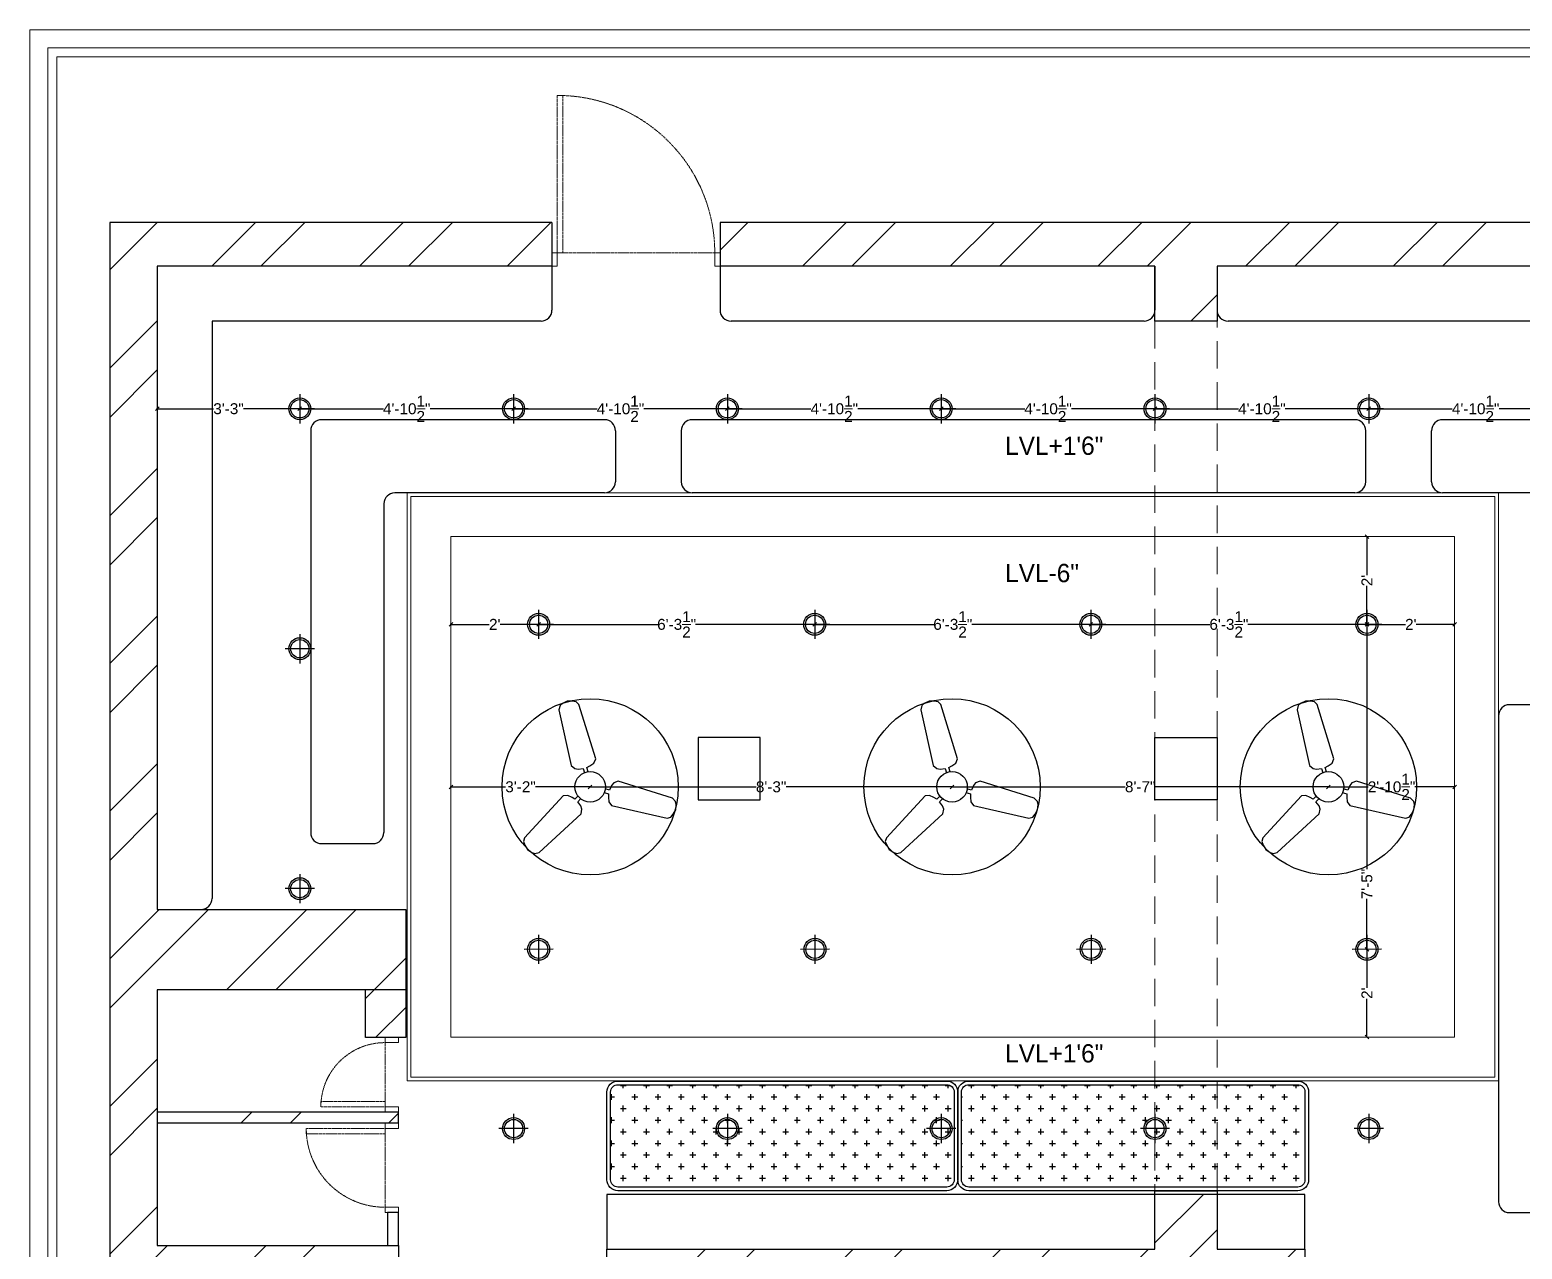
# Model space of a CAD drawing. Header units: inches. Extents: x -4677 to 18437, y -5264 to 2453.
# Drawn here: x 4687.8 to 5096.1, y -502 to -168.3 of the extents above; entities that cross this region are included whole.
import ezdxf

# ---------------------------------------------------------------- set-up
doc = ezdxf.new("R2010")
doc.units = ezdxf.units.IN
for name, pattern in [('AUDIT_D_060311083008-3', [0]), ('DASHED2', [0.375, 0.25, -0.125]), ('HIDDEN', [0.375, 0.25, -0.125])]:
    doc.linetypes.add(name, pattern=pattern)
for name, color, linetype in [('A-DOOR', 251, 'AUDIT_D_060311083008-3'), ('A-Door-Frame', 1, 'Continuous'), ('A-Door-Swing', 8, 'HIDDEN'), ('IEL-HATCH-002', 7, 'Continuous'), ('THIET-BI', 21, 'Continuous')]:
    doc.layers.add(name, color=color, linetype=linetype)
doc.layers.add('FURNI', color=140, linetype='Continuous', lineweight=18)
doc.styles.add('HEMI', font='stylu.ttf')
doc.styles.get("Standard").update_dxf_attribs({"font": 'arial.ttf'})
doc.dimstyles.get("Standard").update_dxf_attribs({"dimtxt": 3, "dimasz": 1, "dimexe": 0.18, "dimexo": 0.0625, "dimgap": 0.09, "dimtad": 0, "dimdec": 1, "dimzin": 0, "dimdsep": 46, "dimlunit": 4, "dimtxsty": 'Standard', "dimblk": 'OBLIQUE', "dimcen": 0.09, "dimclrd": 5, "dimclre": 5, "dimclrt": 5, "dimadec": 0, "dimazin": 0, "dimtfac": 1, "dimtdec": 1, "dimtofl": 0, "dimtmove": 0, "dimatfit": 3, "dimldrblk": 'OBLIQUE', "dimfxl": 1, "dimtolj": 1, "dimtzin": 0, "dimarcsym": 0})

# ---------------------------------------------------------------- blocks, each defined once
blk = doc.blocks.new('*U7')
at = {"layer": 'A-Door-Frame', "lineweight": 5}
for p, q in [((0, -100), (0, 0)), ((668, -100), (668, 0))]:
    blk.add_line(p, q, dxfattribs=at)
for points in [[(0, -100), (40, -100), (40, 0), (0, 0)], [(668, -100), (628, -100), (628, 0), (668, 0)]]:
    blk.add_lwpolyline(points, dxfattribs=at)
at = {"layer": 'A-Door-Swing', "linetype": 'DASHED2', "lineweight": 5}
blk.add_line((45, 0), (633, 0), dxfattribs=at)
blk.add_lwpolyline([(40, 0), (40, 588), (80, 588), (80, 0)], close=True, dxfattribs=at)
blk.add_arc((40, 0), 588, 360, 90, dxfattribs=at)
blk = doc.blocks.new('*U8')
at = {"layer": 'A-Door-Frame', "lineweight": 5}
for p, q in [((0, -100), (0, 0)), ((559, -100), (559, 0))]:
    blk.add_line(p, q, dxfattribs=at)
for points in [[(0, -100), (40, -100), (40, 0), (0, 0)], [(559, -100), (519, -100), (519, 0), (559, 0)]]:
    blk.add_lwpolyline(points, dxfattribs=at)
at = {"layer": 'A-Door-Swing', "linetype": 'DASHED2', "lineweight": 5}
blk.add_line((44, 0), (523, 0), dxfattribs=at)
blk.add_lwpolyline([(40, 0), (40, 479), (80, 479), (80, 0)], close=True, dxfattribs=at)
blk.add_arc((40, 0), 479, 360, 90, dxfattribs=at)
blk = doc.blocks.new('*U9')
at = {"layer": 'A-Door-Frame', "lineweight": 5}
for p, q in [((0, -100), (0, 0)), ((1255, -100), (1255, 0))]:
    blk.add_line(p, q, dxfattribs=at)
for points in [[(0, -100), (40, -100), (40, 0), (0, 0)], [(1255, -100), (1215, -100), (1215, 0), (1255, 0)]]:
    blk.add_lwpolyline(points, dxfattribs=at)
at = {"layer": 'A-Door-Swing', "linetype": 'DASHED2', "lineweight": 5}
blk.add_line((51, 0), (1225, 0), dxfattribs=at)
blk.add_lwpolyline([(40, 0), (40, 1175), (80, 1175), (80, 0)], close=True, dxfattribs=at)
blk.add_arc((40, 0), 1175, 360, 90, dxfattribs=at)
blk = doc.blocks.new('wef')
at = {"layer": 'IEL-HATCH-002', "true_color": 0xc7c8ca, "transparency": 33554687}
h = blk.add_hatch(dxfattribs=at)
h.set_pattern_fill('ANSI32', color=9, scale=3)
h.paths.add_polyline_path([(9186.53, 855.43), (9120.53, 855.43), (9120.53, 925.43), (9177.53, 925.43), (9188.53, 925.43), (9188.53, 947.43), (9120.53, 947.43), (9120.53, 1123.43), (9228.53, 1123.43), (9228.53, 1135.43), (9107.53, 1135.43), (9107.53, 641.43), (9283.53, 641.43), (9283.53, 644.43), (9283.53, 769.43), (9283.53, 787.43), (9268.53, 787.43), (9268.53, 653.43), (9256.53, 653.43), (9119.53, 653.43), (9119.53, 838.43), (9131.53, 838.43), (9186.53, 838.43)])
h.paths.add_polyline_path([(9701.53, 1135.43), (9274.53, 1135.43), (9274.53, 1123.43), (9393.53, 1123.43), (9393.53, 1111.43), (9393.53, 1108.43), (9410.53, 1108.43), (9410.53, 1123.43), (9689.53, 1123.43), (9689.53, 1003.43), (9677.53, 1003.43), (9653.53, 1003.43), (9653.53, 986.43), (9687.53, 986.43), (9687.53, 868.43), (9568.53, 868.43), (9568.53, 986.43), (9603.53, 986.43), (9603.53, 1003.43), (9549.53, 1003.43), (9549.53, 864.43), (9542.53, 864.43), (9542.53, 845.43), (9712.53, 845.43), (9712.53, 662.43), (9559.53, 662.43), (9559.53, 674.43), (9559.53, 677.43), (9542.53, 677.43), (9542.53, 662.43), (9518.53, 662.43), (9460.53, 662.43), (9460.53, 643.43), (9724.53, 643.43), (9724.53, 857.43), (9701.53, 857.43)])
h.paths.add_polyline_path([(9434.53, 854.43), (9410.53, 854.43), (9410.53, 869.43), (9393.53, 869.43), (9393.53, 854.43), (9359.53, 854.43), (9243.53, 854.43), (9243.53, 837.43), (9268.53, 837.43), (9268.53, 832.43), (9283.53, 832.43), (9283.53, 837.43), (9359.53, 837.43), (9434.53, 837.43)])
h.paths.add_polyline_path([(9365.53, 662.43), (9330.53, 662.43), (9330.53, 644.43), (9365.53, 644.43)], flags=17)
h.paths.add_polyline_path([(9374.53, 837.43), (9371.53, 837.43), (9371.53, 772.43), (9374.53, 772.43)], flags=17)
h.paths.add_polyline_path([(9374.53, 772.43), (9371.53, 772.43), (9283.53, 772.43), (9283.53, 769.43), (9374.53, 769.43)], flags=17)
h.paths.add_polyline_path([(9188.53, 925.43), (9177.53, 925.43), (9177.53, 912.32), (9182.86, 912.32), (9182.86, 912.43), (9186.53, 912.43), (9188.53, 912.32)], flags=17)
h.paths.add_polyline_path([(9186.53, 891.93), (9182.86, 891.93), (9120.53, 891.93), (9120.53, 888.93), (9186.53, 888.93)], flags=17)
h.paths.add_polyline_path([(9186.53, 864.43), (9183.53, 864.43), (9183.53, 855.43), (9186.53, 855.43)], flags=17)
at = {"layer": 'IEL-HATCH-002', "true_color": 0x939598, "transparency": 33554687}
h = blk.add_hatch(dxfattribs=at)
h.set_pattern_fill('CROSS', color=252, scale=0.5)
h.set_pattern_definition([(0, (1090.145, 0), (3.175, 3.175), [1.5875, -4.7625]), (90, (1090.939, -0.7937), (-3.175, 3.175), [1.5875, -4.7625])])
h.paths.add_polyline_path([(9338.58, 897.43, 0.414214), (9336.58, 899.43), (9246.58, 899.43, 0.414214), (9244.58, 897.43), (9244.58, 873.43, 0.414214), (9246.58, 871.43), (9336.58, 871.43, 0.414214), (9338.58, 873.43)])
h.paths.add_polyline_path([(9434.58, 897.43, 0.414214), (9432.58, 899.43), (9342.58, 899.43, 0.414214), (9340.58, 897.43), (9340.58, 873.43, 0.414214), (9342.58, 871.43), (9432.58, 871.43, 0.414214), (9434.58, 873.43)])
at = {"color": 252, "true_color": 0x939598}
for p, q in [((9228.53, 1135.43), (9107.53, 1135.43)), ((9107.53, 1135.43), (9107.53, 641.43)), ((9228.53, 1135.43), (9228.53, 1123.43)), ((9701.53, 1135.43), (9274.53, 1135.43)), ((9274.53, 1135.43), (9274.53, 1123.43)), ((9228.53, 1123.43), (9120.53, 1123.43)), ((9120.53, 1123.43), (9120.53, 947.43)), ((9120.53, 1123.43), (9120.53, 1108.43)), ((9228.53, 1123.43), (9228.53, 1111.43)), ((9393.53, 1123.43), (9274.53, 1123.43)), ((9274.53, 1123.43), (9274.53, 1111.43)), ((9393.53, 1108.43), (9393.53, 1123.43)), ((9393.53, 1123.43), (9393.53, 1111.43)), ((9689.53, 1123.43), (9410.53, 1123.43)), ((9410.53, 1123.43), (9410.53, 1108.43)), ((9410.53, 1123.43), (9410.53, 1111.43)), ((9225.53, 1108.43), (9135.53, 1108.43)), ((9135.53, 1108.43), (9135.53, 950.43)), ((9390.53, 1108.43), (9277.53, 1108.43)), ((9410.53, 1108.43), (9393.53, 1108.43)), ((9410.53, 1108.43), (9393.53, 1108.43)), ((9674.53, 1108.43), (9413.53, 1108.43)), ((9162.53, 1078.43), (9162.53, 968.43)), ((9242.92, 1081.43), (9165.53, 1081.43)), ((9245.92, 1078.43), (9245.92, 1064.43)), ((9263.92, 1078.43), (9263.92, 1064.43)), ((9448.22, 1081.43), (9266.92, 1081.43)), ((9451.22, 1064.43), (9451.22, 1078.43)), ((9469.22, 1064.43), (9469.22, 1078.43)), ((9653.53, 1081.43), (9472.22, 1081.43)), ((9182.53, 1058.43), (9182.53, 968.43)), ((9242.92, 1061.43), (9185.53, 1061.43)), ((9448.22, 1061.43), (9266.92, 1061.43)), ((9653.53, 1061.43), (9472.22, 1061.43)), ((9487.53, 1000.43), (9487.53, 867.43)), ((9504.53, 1003.43), (9490.53, 1003.43)), ((9285.53, 994.43), (9268.53, 994.43)), ((9268.53, 994.43), (9268.53, 977.43)), ((9285.53, 977.43), (9285.53, 994.43)), ((9268.53, 977.43), (9285.53, 977.43)), ((9165.53, 965.43), (9179.53, 965.43)), ((9120.53, 947.43), (9188.53, 947.43)), ((9120.53, 947.43), (9132.53, 947.43)), ((9188.53, 947.43), (9188.53, 925.43)), ((9120.53, 925.43), (9120.53, 855.43)), ((9177.53, 925.43), (9120.53, 925.43)), ((9188.53, 925.43), (9177.53, 925.43)), ((9177.53, 912.32), (9177.53, 925.43)), ((9188.53, 925.43), (9188.53, 912.32)), ((9188.53, 912.32), (9177.53, 912.32)), ((9186.53, 891.93), (9120.53, 891.93)), ((9186.53, 888.93), (9186.53, 891.93)), ((9186.53, 888.93), (9120.53, 888.93)), ((9393.53, 854.43), (9393.53, 870.43)), ((9393.53, 870.43), (9410.53, 870.43)), ((9410.53, 870.43), (9410.53, 854.43)), ((9434.53, 869.43), (9243.53, 869.43)), ((9243.53, 869.43), (9243.53, 854.43)), ((9434.53, 854.43), (9434.53, 869.43)), ((9186.53, 864.43), (9183.53, 864.43)), ((9183.53, 864.43), (9183.53, 855.43)), ((9186.53, 855.43), (9186.53, 864.43)), ((9490.53, 864.43), (9504.53, 864.43)), ((9120.53, 855.43), (9186.53, 855.43)), ((9186.53, 855.43), (9186.53, 838.43)), ((9243.53, 837.43), (9243.53, 854.43)), ((9410.53, 854.43), (9434.53, 854.43)), ((9434.53, 854.43), (9434.53, 837.43))]:
    blk.add_line(p, q, dxfattribs=at)
blk.add_lwpolyline([(9393.53, 977.43), (9393.53, 994.43), (9410.53, 994.43), (9410.53, 977.43)], close=True, dxfattribs=at)
for points in [[(9339.58, 897.43), (9339.58, 873.43, -0.414214), (9336.58, 870.43), (9246.58, 870.43, -0.414214), (9243.58, 873.43), (9243.58, 897.43, -0.414214), (9246.58, 900.43), (9336.58, 900.43, -0.414214)], [(9338.58, 897.43), (9338.58, 873.43, -0.414214), (9336.58, 871.43), (9246.58, 871.43, -0.414214), (9244.58, 873.43), (9244.58, 897.43, -0.414214), (9246.58, 899.43), (9336.58, 899.43, -0.414214)], [(9435.58, 897.43), (9435.58, 873.43, -0.414214), (9432.58, 870.43), (9342.58, 870.43, -0.414214), (9339.58, 873.43), (9339.58, 897.43, -0.414214), (9342.58, 900.43), (9432.58, 900.43, -0.414214)], [(9434.58, 897.43), (9434.58, 873.43, -0.414214), (9432.58, 871.43), (9342.58, 871.43, -0.414214), (9340.58, 873.43), (9340.58, 897.43, -0.414214), (9342.58, 899.43), (9432.58, 899.43, -0.414214)]]:
    blk.add_lwpolyline(points, format="xyb", close=True, dxfattribs=at)
blk.add_lwpolyline([(9243.53, 854.43), (9359.53, 854.43), (9393.53, 854.43)], dxfattribs=at)
for centre, start, end in [((9225.53, 1111.43), 270, 0), ((9277.53, 1111.43), 180, 270), ((9390.53, 1111.43), 270, 0), ((9413.53, 1111.43), 180, 270), ((9165.53, 1078.43), 90, 180), ((9242.92, 1078.43), 0, 90), ((9266.92, 1078.43), 90, 180), ((9448.22, 1078.43), 0, 90), ((9472.22, 1078.43), 90, 180), ((9242.92, 1064.43), 270, 0), ((9266.92, 1064.43), 180, 270), ((9448.22, 1064.43), 270, 0), ((9472.22, 1064.43), 180, 270), ((9185.53, 1058.43), 90, 180), ((9490.53, 1000.43), 90, 180), ((9165.53, 968.43), 180, 270), ((9179.53, 968.43), 270, 0), ((9132.53, 950.43), 270, 0), ((9490.53, 867.43), 180, 270)]:
    blk.add_arc(centre, 3, start, end, dxfattribs=at)
at = {"layer": 'A-DOOR', "color": 252, "lineweight": 5, "true_color": 0x939598, "xscale": 0.03666666666666651, "yscale": 0.03666666666666651, "zscale": 0.03666666666666651}
blk.add_blockref('*U9', (9228.53, 1127.1), dxfattribs=at)
at = {"layer": 'A-DOOR', "color": 252, "lineweight": 5, "true_color": 0x939598, "yscale": 0.03666666666666651, "zscale": 0.03666666666666651}
for name, p, xscale, rotation in [('*U8', (9182.86, 891.93), 0.03666666666666651, 90.00000000000001), ('*U7', (9182.86, 888.93), -0.03666666666666651, 90)]:
    blk.add_blockref(name, p, dxfattribs=dict(at, xscale=xscale, rotation=rotation))
blk = doc.blocks.new('ger')
at = {"color": 5}
for p, q in [((6473.06, -970.68), (6473.07, -978.68)), ((6469.07, -974.68), (6477.07, -974.68))]:
    blk.add_line(p, q, dxfattribs=at)
for radius in [3, 2.5]:
    blk.add_circle((6473.07, -974.68), radius, dxfattribs=at)
blk = doc.blocks.new('A$C1C43440E')
at = {"layer": 'THIET-BI', "color": 18, "true_color": 0x000000}
for p, q in [((152.8, 589.3), (143.8, 581.1)), ((172.3, 598), (152.8, 589.3)), ((191.8, 598.2), (172.3, 598)), ((207, 596.1), (191.8, 598.2)), ((217.6, 585.2), (207, 596.1)), ((143.8, 581.1), (139.5, 564.2)), ((139.5, 564.2), (187.9, 346)), ((283.9, 371.8), (217.6, 585.2)), ((260.9, 344.5), (276.4, 355.5)), ((276.4, 355.5), (283.9, 371.8)), ((187.9, 346), (202.2, 334.1)), ((202.2, 334.1), (215.2, 331.5)), ((215.2, 331.5), (234.9, 334.1)), ((234.9, 334.1), (240, 316.6)), ((249.5, 338.4), (260.9, 344.5)), ((254.3, 320.4), (249.5, 338.4)), ((316.5, 239.3), (334.4, 234.5)), ((338, 249.3), (320.3, 253.6)), ((334.4, 234.5), (334, 221.5)), ((345.6, 267.6), (338, 249.3)), ((354.4, 277.5), (345.6, 267.6)), ((371.8, 284), (354.4, 277.5)), ((585, 216.8), (371.8, 284)), ((155.8, 226), (4.2, 61.9)), ((173.7, 227.6), (155.8, 226)), ((191, 219.7), (173.7, 227.6)), ((202, 212.9), (191, 219.7)), ((215.1, 226), (202, 212.9)), ((213, 202.4), (225.6, 215.5)), ((225.1, 186.7), (213, 202.4)), ((229.3, 174.1), (225.1, 186.7)), ((334, 221.5), (335.9, 202.6)), ((335.9, 202.6), (346.1, 188)), ((346.1, 188), (564.1, 138.7)), ((597.5, 204.6), (585, 216.8)), ((600.1, 192.8), (597.5, 204.6)), ((597.8, 171.5), (600.1, 192.8)), ((61.4, 4.7), (226.1, 155.7)), ((226.1, 155.7), (229.3, 174.1)), ((564.1, 138.7), (578.9, 142.4)), ((578.9, 142.4), (588.3, 154.5)), ((588.3, 154.5), (597.8, 171.5)), ((4.2, 61.9), (0, 47.2)), ((0, 47.2), (5.8, 33)), ((5.8, 33), (15.7, 16.3)), ((15.7, 16.3), (33.1, 3.7)), ((33.1, 3.7), (44.6, 0)), ((44.6, 0), (61.4, 4.7))]:
    blk.add_line(p, q, dxfattribs=at)
blk.add_circle((262, 261.9), 60, dxfattribs=at)
blk = doc.blocks.new('3r')
blk.add_circle((6568.27, -1060.41), 21)
at = {"layer": 'THIET-BI', "xscale": 0.06069589590044594, "yscale": 0.06069589590044594, "zscale": 0.06069589590044594}
blk.add_blockref('A$C1C43440E', (6552.37, -1076.31), dxfattribs=at)
blk = doc.blocks.new('_Oblique')
at = {"color": 0, "linetype": 'ByBlock', "lineweight": -2}
blk.add_line((-0.5, -0.5), (0.5, 0.5), dxfattribs=at)
blk = doc.blocks.new('*D82')
at = {"color": 5, "lineweight": -2, "transparency": 16777216}
for p, q in [((5054.14, -272.03), (5077, -272.03)), ((5054.14, -272.09), (5054.14, -272.21)), ((5112.64, -272.03), (5089.79, -272.03)), ((5112.64, -271.96), (5112.64, -271.85))]:
    blk.add_line(p, q, dxfattribs=at)
at = {"layer": 'Defpoints', "color": 0, "transparency": 16777216}
for p in [(5054.14, -272.03), (5054.14, -272.03), (5112.64, -272.03)]:
    blk.add_point(p, dxfattribs=at)
at = {"color": 5, "lineweight": -2, "transparency": 16777216, "rotation": 180}
blk.add_blockref('_Oblique', (5054.14, -272.03), dxfattribs=at)
at = {"color": 5, "lineweight": -2, "transparency": 16777216}
blk.add_blockref('_Oblique', (5112.64, -272.03), dxfattribs=at)
at = {"color": 5, "lineweight": 5, "transparency": 16777216, "insert": (5083.39, -272.03), "char_height": 3, "attachment_point": 5}
blk.add_mtext('\\A1;4\'-10{\\H1x;\\S1/2;}"', dxfattribs=at)
blk = doc.blocks.new('*D83')
at = {"color": 5, "lineweight": -2, "transparency": 16777216}
for p, q in [((4995.64, -271.96), (4995.64, -271.85)), ((4995.64, -272.03), (5018.5, -272.03)), ((5054.14, -272.03), (5031.29, -272.03)), ((5054.14, -272.09), (5054.14, -272.21))]:
    blk.add_line(p, q, dxfattribs=at)
at = {"layer": 'Defpoints', "color": 0, "transparency": 16777216}
for p in [(4995.64, -272.03), (4995.64, -272.03), (5054.14, -272.03)]:
    blk.add_point(p, dxfattribs=at)
at = {"color": 5, "lineweight": -2, "transparency": 16777216, "rotation": 180}
blk.add_blockref('_Oblique', (4995.64, -272.03), dxfattribs=at)
at = {"color": 5, "lineweight": -2, "transparency": 16777216}
blk.add_blockref('_Oblique', (5054.14, -272.03), dxfattribs=at)
at = {"color": 5, "lineweight": 5, "transparency": 16777216, "insert": (5024.89, -272.03), "char_height": 3, "attachment_point": 5}
blk.add_mtext('\\A1;4\'-10{\\H1x;\\S1/2;}"', dxfattribs=at)
blk = doc.blocks.new('*D84')
at = {"color": 5, "lineweight": -2, "transparency": 16777216}
for p, q in [((4937.14, -272.03), (4960, -272.03)), ((4937.14, -272.09), (4937.14, -272.21)), ((4995.64, -272.03), (4972.79, -272.03)), ((4995.64, -271.96), (4995.64, -271.85))]:
    blk.add_line(p, q, dxfattribs=at)
at = {"layer": 'Defpoints', "color": 0, "transparency": 16777216}
for p in [(4937.14, -272.03), (4937.14, -272.03), (4995.64, -272.03)]:
    blk.add_point(p, dxfattribs=at)
at = {"color": 5, "lineweight": -2, "transparency": 16777216, "rotation": 180}
blk.add_blockref('_Oblique', (4937.14, -272.03), dxfattribs=at)
at = {"color": 5, "lineweight": -2, "transparency": 16777216}
blk.add_blockref('_Oblique', (4995.64, -272.03), dxfattribs=at)
at = {"color": 5, "lineweight": 5, "transparency": 16777216, "insert": (4966.39, -272.03), "char_height": 3, "attachment_point": 5}
blk.add_mtext('\\A1;4\'-10{\\H1x;\\S1/2;}"', dxfattribs=at)
blk = doc.blocks.new('*D85')
at = {"color": 5, "lineweight": -2, "transparency": 16777216}
for p, q in [((4878.64, -272.03), (4901.5, -272.03)), ((4878.64, -272.09), (4878.64, -272.21)), ((4937.14, -272.03), (4914.29, -272.03)), ((4937.14, -272.09), (4937.14, -272.21))]:
    blk.add_line(p, q, dxfattribs=at)
at = {"layer": 'Defpoints', "color": 0, "transparency": 16777216}
for p in [(4878.64, -272.03), (4878.64, -272.03), (4937.14, -272.03)]:
    blk.add_point(p, dxfattribs=at)
at = {"color": 5, "lineweight": -2, "transparency": 16777216, "rotation": 180}
blk.add_blockref('_Oblique', (4878.64, -272.03), dxfattribs=at)
at = {"color": 5, "lineweight": -2, "transparency": 16777216}
blk.add_blockref('_Oblique', (4937.14, -272.03), dxfattribs=at)
at = {"color": 5, "lineweight": 5, "transparency": 16777216, "insert": (4907.89, -272.03), "char_height": 3, "attachment_point": 5}
blk.add_mtext('\\A1;4\'-10{\\H1x;\\S1/2;}"', dxfattribs=at)
blk = doc.blocks.new('*D86')
at = {"color": 5, "lineweight": -2, "transparency": 16777216}
for p, q in [((4820.14, -271.96), (4820.14, -271.85)), ((4820.14, -272.03), (4843, -272.03)), ((4878.64, -272.03), (4855.79, -272.03)), ((4878.64, -272.09), (4878.64, -272.21))]:
    blk.add_line(p, q, dxfattribs=at)
at = {"layer": 'Defpoints', "color": 0, "transparency": 16777216}
for p in [(4820.14, -272.03), (4820.14, -272.03), (4878.64, -272.03)]:
    blk.add_point(p, dxfattribs=at)
at = {"color": 5, "lineweight": -2, "transparency": 16777216, "rotation": 180}
blk.add_blockref('_Oblique', (4820.14, -272.03), dxfattribs=at)
at = {"color": 5, "lineweight": -2, "transparency": 16777216}
blk.add_blockref('_Oblique', (4878.64, -272.03), dxfattribs=at)
at = {"color": 5, "lineweight": 5, "transparency": 16777216, "insert": (4849.39, -272.03), "char_height": 3, "attachment_point": 5}
blk.add_mtext('\\A1;4\'-10{\\H1x;\\S1/2;}"', dxfattribs=at)
blk = doc.blocks.new('*D87')
at = {"color": 5, "lineweight": -2, "transparency": 16777216}
for p, q in [((4761.64, -272.03), (4784.5, -272.03)), ((4761.64, -272.09), (4761.64, -272.21)), ((4820.14, -272.03), (4797.29, -272.03)), ((4820.14, -271.96), (4820.14, -271.85))]:
    blk.add_line(p, q, dxfattribs=at)
at = {"layer": 'Defpoints', "color": 0, "transparency": 16777216}
for p in [(4761.64, -272.03), (4761.64, -272.03), (4820.14, -272.03)]:
    blk.add_point(p, dxfattribs=at)
at = {"color": 5, "lineweight": -2, "transparency": 16777216, "rotation": 180}
blk.add_blockref('_Oblique', (4761.64, -272.03), dxfattribs=at)
at = {"color": 5, "lineweight": -2, "transparency": 16777216}
blk.add_blockref('_Oblique', (4820.14, -272.03), dxfattribs=at)
at = {"color": 5, "lineweight": 5, "transparency": 16777216, "insert": (4790.89, -272.03), "char_height": 3, "attachment_point": 5}
blk.add_mtext('\\A1;4\'-10{\\H1x;\\S1/2;}"', dxfattribs=at)
blk = doc.blocks.new('*D88')
at = {"color": 5, "lineweight": -2, "transparency": 16777216}
for p, q in [((4722.64, -271.96), (4722.64, -271.85)), ((4722.64, -272.03), (4738.07, -272.03)), ((4761.64, -272.03), (4746.22, -272.03)), ((4761.64, -272.09), (4761.64, -272.21))]:
    blk.add_line(p, q, dxfattribs=at)
at = {"layer": 'Defpoints', "color": 0, "transparency": 16777216}
for p in [(4722.64, -272.03), (4722.64, -272.03), (4761.64, -272.03)]:
    blk.add_point(p, dxfattribs=at)
at = {"color": 5, "lineweight": -2, "transparency": 16777216, "rotation": 180}
blk.add_blockref('_Oblique', (4722.64, -272.03), dxfattribs=at)
at = {"color": 5, "lineweight": -2, "transparency": 16777216}
blk.add_blockref('_Oblique', (4761.64, -272.03), dxfattribs=at)
at = {"color": 5, "lineweight": 5, "transparency": 16777216, "insert": (4742.14, -272.03), "char_height": 3, "attachment_point": 5}
blk.add_mtext('\\A1;3\'-3"', dxfattribs=at)
blk = doc.blocks.new('*D94')
at = {"color": 5, "lineweight": -2, "transparency": 16777216}
for p, q in [((5053.64, -330.96), (5053.64, -330.85)), ((5053.64, -331.03), (5064.15, -331.03)), ((5077.64, -331.03), (5067.14, -331.03)), ((5077.64, -330.96), (5077.64, -330.85))]:
    blk.add_line(p, q, dxfattribs=at)
at = {"layer": 'Defpoints', "color": 0, "transparency": 16777216}
for p in [(5053.64, -331.03), (5077.64, -331.03), (5077.64, -331.03)]:
    blk.add_point(p, dxfattribs=at)
at = {"color": 5, "lineweight": -2, "transparency": 16777216, "rotation": 180}
blk.add_blockref('_Oblique', (5053.64, -331.03), dxfattribs=at)
at = {"color": 5, "lineweight": -2, "transparency": 16777216}
blk.add_blockref('_Oblique', (5077.64, -331.03), dxfattribs=at)
at = {"color": 5, "lineweight": 5, "transparency": 16777216, "insert": (5065.64, -331.03), "char_height": 3, "attachment_point": 5}
blk.add_mtext("\\A1;2'", dxfattribs=at)
blk = doc.blocks.new('*D95')
at = {"color": 5, "lineweight": -2, "transparency": 16777216}
for p, q in [((4978.09, -330.96), (4978.09, -330.85)), ((4978.09, -331.03), (5010.69, -331.03)), ((5053.64, -331.03), (5021.05, -331.03)), ((5053.64, -330.96), (5053.64, -330.85))]:
    blk.add_line(p, q, dxfattribs=at)
at = {"layer": 'Defpoints', "color": 0, "transparency": 16777216}
for p in [(4978.09, -331.03), (4978.09, -331.03), (5053.64, -331.03)]:
    blk.add_point(p, dxfattribs=at)
at = {"color": 5, "lineweight": -2, "transparency": 16777216, "rotation": 180}
blk.add_blockref('_Oblique', (4978.09, -331.03), dxfattribs=at)
at = {"color": 5, "lineweight": -2, "transparency": 16777216}
blk.add_blockref('_Oblique', (5053.64, -331.03), dxfattribs=at)
at = {"color": 5, "lineweight": 5, "transparency": 16777216, "insert": (5015.87, -331.03), "char_height": 3, "attachment_point": 5}
blk.add_mtext('\\A1;6\'-3{\\H1x;\\S1/2;}"', dxfattribs=at)
blk = doc.blocks.new('*D96')
at = {"color": 5, "lineweight": -2, "transparency": 16777216}
for p, q in [((4902.54, -330.96), (4902.54, -330.85)), ((4902.54, -331.03), (4935.14, -331.03)), ((4978.09, -331.03), (4945.49, -331.03)), ((4978.09, -330.96), (4978.09, -330.85))]:
    blk.add_line(p, q, dxfattribs=at)
at = {"layer": 'Defpoints', "color": 0, "transparency": 16777216}
for p in [(4902.54, -331.03), (4902.54, -331.03), (4978.09, -331.03)]:
    blk.add_point(p, dxfattribs=at)
at = {"color": 5, "lineweight": -2, "transparency": 16777216, "rotation": 180}
blk.add_blockref('_Oblique', (4902.54, -331.03), dxfattribs=at)
at = {"color": 5, "lineweight": -2, "transparency": 16777216}
blk.add_blockref('_Oblique', (4978.09, -331.03), dxfattribs=at)
at = {"color": 5, "lineweight": 5, "transparency": 16777216, "insert": (4940.31, -331.03), "char_height": 3, "attachment_point": 5}
blk.add_mtext('\\A1;6\'-3{\\H1x;\\S1/2;}"', dxfattribs=at)
blk = doc.blocks.new('*D97')
at = {"color": 5, "lineweight": -2, "transparency": 16777216}
for p, q in [((4826.99, -330.96), (4826.99, -330.85)), ((4826.99, -331.03), (4859.58, -331.03)), ((4902.54, -331.03), (4869.94, -331.03)), ((4902.54, -330.96), (4902.54, -330.85))]:
    blk.add_line(p, q, dxfattribs=at)
at = {"layer": 'Defpoints', "color": 0, "transparency": 16777216}
for p in [(4826.99, -331.03), (4826.99, -331.03), (4902.54, -331.03)]:
    blk.add_point(p, dxfattribs=at)
at = {"color": 5, "lineweight": -2, "transparency": 16777216, "rotation": 180}
blk.add_blockref('_Oblique', (4826.99, -331.03), dxfattribs=at)
at = {"color": 5, "lineweight": -2, "transparency": 16777216}
blk.add_blockref('_Oblique', (4902.54, -331.03), dxfattribs=at)
at = {"color": 5, "lineweight": 5, "transparency": 16777216, "insert": (4864.76, -331.03), "char_height": 3, "attachment_point": 5}
blk.add_mtext('\\A1;6\'-3{\\H1x;\\S1/2;}"', dxfattribs=at)
blk = doc.blocks.new('*D98')
at = {"color": 5, "lineweight": -2, "transparency": 16777216}
for p, q in [((4802.99, -330.96), (4802.99, -330.85)), ((4802.99, -331.03), (4813.49, -331.03)), ((4826.99, -331.03), (4816.48, -331.03)), ((4826.99, -330.96), (4826.99, -330.85))]:
    blk.add_line(p, q, dxfattribs=at)
at = {"layer": 'Defpoints', "color": 0, "transparency": 16777216}
for p in [(4802.99, -331.03), (4802.99, -331.03), (4826.99, -331.03)]:
    blk.add_point(p, dxfattribs=at)
at = {"color": 5, "lineweight": -2, "transparency": 16777216, "rotation": 180}
blk.add_blockref('_Oblique', (4802.99, -331.03), dxfattribs=at)
at = {"color": 5, "lineweight": -2, "transparency": 16777216}
blk.add_blockref('_Oblique', (4826.99, -331.03), dxfattribs=at)
at = {"color": 5, "lineweight": 5, "transparency": 16777216, "insert": (4814.99, -331.03), "char_height": 3, "attachment_point": 5}
blk.add_mtext("\\A1;2'", dxfattribs=at)
blk = doc.blocks.new('*D99')
at = {"color": 5, "lineweight": -2, "transparency": 16777216}
for p, q in [((5053.64, -419.98), (5053.64, -430.49)), ((5053.71, -419.98), (5053.82, -419.98)), ((5053.64, -443.98), (5053.64, -433.48)), ((5053.71, -443.98), (5053.82, -443.98))]:
    blk.add_line(p, q, dxfattribs=at)
at = {"layer": 'Defpoints', "color": 0, "transparency": 16777216}
for p in [(5053.64, -419.98), (5053.64, -443.98), (5053.64, -443.98)]:
    blk.add_point(p, dxfattribs=at)
at = {"color": 5, "lineweight": -2, "transparency": 16777216}
for p, rotation in [((5053.64, -419.98), 90), ((5053.64, -443.98), 270)]:
    blk.add_blockref('_Oblique', p, dxfattribs=dict(at, rotation=rotation))
at = {"color": 5, "lineweight": 5, "transparency": 16777216, "insert": (5053.64, -431.98), "char_height": 3, "attachment_point": 5, "rotation": 90}
blk.add_mtext("\\A1;2'", dxfattribs=at)
blk = doc.blocks.new('*D100')
at = {"color": 5, "lineweight": -2, "transparency": 16777216}
for p, q in [((5053.58, -331.03), (5053.46, -331.03)), ((5053.64, -331.03), (5053.64, -398.03)), ((5053.64, -419.98), (5053.64, -406.16)), ((5053.58, -419.98), (5053.46, -419.98))]:
    blk.add_line(p, q, dxfattribs=at)
at = {"layer": 'Defpoints', "color": 0, "transparency": 16777216}
for p in [(5053.64, -331.03), (5053.64, -331.03), (5053.64, -419.98)]:
    blk.add_point(p, dxfattribs=at)
at = {"color": 5, "lineweight": -2, "transparency": 16777216}
for p, rotation in [((5053.64, -331.03), 90), ((5053.64, -419.98), 270)]:
    blk.add_blockref('_Oblique', p, dxfattribs=dict(at, rotation=rotation))
at = {"color": 5, "lineweight": 5, "transparency": 16777216, "insert": (5053.64, -402.1), "char_height": 3, "attachment_point": 5, "rotation": 90}
blk.add_mtext('\\A1;7\'-5"', dxfattribs=at)
blk = doc.blocks.new('*D101')
at = {"color": 5, "lineweight": -2, "transparency": 16777216}
for p, q in [((5053.64, -307.03), (5053.64, -317.53)), ((5053.71, -307.03), (5053.82, -307.03)), ((5053.64, -331.03), (5053.64, -320.52)), ((5053.71, -331.03), (5053.82, -331.03))]:
    blk.add_line(p, q, dxfattribs=at)
at = {"layer": 'Defpoints', "color": 0, "transparency": 16777216}
for p in [(5053.64, -307.03), (5053.64, -307.03), (5053.64, -331.03)]:
    blk.add_point(p, dxfattribs=at)
at = {"color": 5, "lineweight": -2, "transparency": 16777216}
for p, rotation in [((5053.64, -307.03), 90), ((5053.64, -331.03), 270)]:
    blk.add_blockref('_Oblique', p, dxfattribs=dict(at, rotation=rotation))
at = {"color": 5, "lineweight": 5, "transparency": 16777216, "insert": (5053.64, -319.03), "char_height": 3, "attachment_point": 5, "rotation": 90}
blk.add_mtext("\\A1;2'", dxfattribs=at)
blk = doc.blocks.new('*D102')
at = {"color": 5, "lineweight": -2, "transparency": 16777216}
for p, q in [((5043.09, -375.5), (5054, -375.5)), ((5043.09, -375.57), (5043.09, -375.68)), ((5077.64, -375.5), (5066.73, -375.5)), ((5077.64, -375.44), (5077.64, -375.32))]:
    blk.add_line(p, q, dxfattribs=at)
at = {"layer": 'Defpoints', "color": 0, "transparency": 16777216}
for p in [(5043.09, -375.5), (5077.64, -375.5), (5077.64, -375.5)]:
    blk.add_point(p, dxfattribs=at)
at = {"color": 5, "lineweight": -2, "transparency": 16777216, "rotation": 180}
blk.add_blockref('_Oblique', (5043.09, -375.5), dxfattribs=at)
at = {"color": 5, "lineweight": -2, "transparency": 16777216}
blk.add_blockref('_Oblique', (5077.64, -375.5), dxfattribs=at)
at = {"color": 5, "lineweight": 5, "transparency": 16777216, "insert": (5060.37, -375.5), "char_height": 3, "attachment_point": 5}
blk.add_mtext('\\A1;2\'-10{\\H1x;\\S1/2;}"', dxfattribs=at)
blk = doc.blocks.new('*D103')
at = {"color": 5, "lineweight": -2, "transparency": 16777216}
for p, q in [((4940.11, -375.44), (4940.11, -375.32)), ((4940.11, -375.5), (4987.52, -375.5)), ((5043.09, -375.5), (4995.68, -375.5)), ((5043.09, -375.44), (5043.09, -375.32))]:
    blk.add_line(p, q, dxfattribs=at)
at = {"layer": 'Defpoints', "color": 0, "transparency": 16777216}
for p in [(4940.11, -375.5), (4940.11, -375.5), (5043.09, -375.5)]:
    blk.add_point(p, dxfattribs=at)
at = {"color": 5, "lineweight": -2, "transparency": 16777216, "rotation": 180}
blk.add_blockref('_Oblique', (4940.11, -375.5), dxfattribs=at)
at = {"color": 5, "lineweight": -2, "transparency": 16777216}
blk.add_blockref('_Oblique', (5043.09, -375.5), dxfattribs=at)
at = {"color": 5, "lineweight": 5, "transparency": 16777216, "insert": (4991.6, -375.5), "char_height": 3, "attachment_point": 5}
blk.add_mtext('\\A1;8\'-7"', dxfattribs=at)
blk = doc.blocks.new('*D104')
at = {"color": 5, "lineweight": -2, "transparency": 16777216}
for p, q in [((4841.09, -375.44), (4841.09, -375.32)), ((4841.09, -375.5), (4886.52, -375.5)), ((4940.11, -375.5), (4894.68, -375.5)), ((4940.11, -375.44), (4940.11, -375.32))]:
    blk.add_line(p, q, dxfattribs=at)
at = {"layer": 'Defpoints', "color": 0, "transparency": 16777216}
for p in [(4841.09, -375.5), (4841.09, -375.5), (4940.11, -375.5)]:
    blk.add_point(p, dxfattribs=at)
at = {"color": 5, "lineweight": -2, "transparency": 16777216, "rotation": 180}
blk.add_blockref('_Oblique', (4841.09, -375.5), dxfattribs=at)
at = {"color": 5, "lineweight": -2, "transparency": 16777216}
blk.add_blockref('_Oblique', (4940.11, -375.5), dxfattribs=at)
at = {"color": 5, "lineweight": 5, "transparency": 16777216, "insert": (4890.6, -375.5), "char_height": 3, "attachment_point": 5}
blk.add_mtext('\\A1;8\'-3"', dxfattribs=at)
blk = doc.blocks.new('*D105')
at = {"color": 5, "lineweight": -2, "transparency": 16777216}
for p, q in [((4802.99, -375.44), (4802.99, -375.32)), ((4802.99, -375.5), (4817.96, -375.5)), ((4841.09, -375.5), (4826.11, -375.5)), ((4841.09, -375.44), (4841.09, -375.32))]:
    blk.add_line(p, q, dxfattribs=at)
at = {"layer": 'Defpoints', "color": 0, "transparency": 16777216}
for p in [(4802.99, -375.5), (4802.99, -375.5), (4841.09, -375.5)]:
    blk.add_point(p, dxfattribs=at)
at = {"color": 5, "lineweight": -2, "transparency": 16777216, "rotation": 180}
blk.add_blockref('_Oblique', (4802.99, -375.5), dxfattribs=at)
at = {"color": 5, "lineweight": -2, "transparency": 16777216}
blk.add_blockref('_Oblique', (4841.09, -375.5), dxfattribs=at)
at = {"color": 5, "lineweight": 5, "transparency": 16777216, "insert": (4822.04, -375.5), "char_height": 3, "attachment_point": 5}
blk.add_mtext('\\A1;3\'-2"', dxfattribs=at)

msp = doc.modelspace()

# ---------------------------------------------------------------- linework, layer by layer
at = {"color": 241, "linetype": 'DASHED2', "lineweight": 5, "ltscale": 30, "true_color": 0xf7abae}
for p, q in [((4995.64, -248.03), (4995.64, -487.03)), ((5012.64, -486.03), (5012.64, -248.03))]:
    msp.add_line(p, q, dxfattribs=at)
at = {"color": 2, "lineweight": 5}
for points in [[(5089.64, -455.98), (4790.99, -455.98), (4790.99, -295.03), (5089.64, -295.03)], [(5088.64, -454.98), (4791.99, -454.98), (4791.99, -296.03), (5088.64, -296.03)]]:
    msp.add_lwpolyline(points, close=True, dxfattribs=at)
at = {"lineweight": 5}
msp.add_lwpolyline([(5077.64, -443.98), (4802.99, -443.98), (4802.99, -307.03), (5077.64, -307.03)], close=True, dxfattribs=at)
for p in [(4820.14, -272.03), (4878.64, -272.03), (4937.14, -272.03), (4995.64, -272.03), (5054.14, -272.03), (4902.54, -331.03), (4978.09, -331.03), (4902.61, -419.98), (4978.16, -419.98), (4820.14, -469.02), (4878.64, -469.02), (4937.14, -469.02), (4995.64, -469.02), (5054.14, -469.02)]:
    msp.add_point(p, dxfattribs=at)
at = {"layer": 'FURNI', "color": 18, "lineweight": 5, "true_color": 0x000000}
for points in [[(4687.77, -758.39), (4687.77, -168.32), (5513.52, -168.32), (5513.52, -758.39)], [(4692.69, -753.48), (4692.69, -173.24), (5508.6, -173.24), (5508.6, -753.48)], [(4695.14, -751.02), (4695.14, -175.69), (5506.15, -175.69), (5506.15, -751.02)]]:
    msp.add_lwpolyline(points, close=True, dxfattribs=at)

# ---------------------------------------------------------------- block references
at = {"lineweight": 5}
msp.add_blockref('wef', (-4397.89, -1356.46), dxfattribs=at)
at = {"lineweight": 5, "rotation": 270}
for p in [(5736.32, 6201.04), (5794.82, 6201.04), (5853.32, 6201.04), (5911.82, 6201.04), (5970.32, 6201.04), (6028.82, 6201.04), (5801.67, 6142.04), (5877.22, 6142.04), (5952.77, 6142.04), (6028.32, 6142.04), (5736.32, 6135.37), (5736.32, 6069.71), (5801.67, 6053.09), (5877.29, 6053.09), (5952.84, 6053.09), (6028.32, 6053.09), (5794.82, 6004.04), (5853.32, 6004.04), (5911.82, 6004.04), (5970.32, 6004.04), (6028.82, 6004.04)]:
    msp.add_blockref('ger', p, dxfattribs=at)
at = {"lineweight": 5, "xscale": 1.148072892593797, "yscale": 1.148072892593797, "zscale": 1.148072892593797}
for p in [(-2699.76, 841.93), (-2600.74, 841.93), (-2497.76, 841.93)]:
    msp.add_blockref('3r', p, dxfattribs=at)

# ---------------------------------------------------------------- texts
at = {"lineweight": 5, "char_height": 5, "width": 57.0108, "attachment_point": 1, "rotation": 359.9906, "style": 'HEMI'}
for s, insert in [('LVL+1\'6"', (4954.63, -279.64)), ('LVL-6"', (4954.63, -314.48)), ('LVL+1\'6"', (4954.63, -445.93))]:
    msp.add_mtext(s, dxfattribs=dict(at, insert=insert))

# ---------------------------------------------------------------- dimensions: what is measured, and where the dimension line sits
at = {"lineweight": 5}
for base, p1, p2, picture, middle in [((4761.64, -272.03), (4820.14, -272.03), (4761.64, -272.03), '*D87', (4790.89, -272.03)), ((4820.14, -272.03), (4878.64, -272.03), (4820.14, -272.03), '*D86', (4849.39, -272.03)), ((4878.64, -272.03), (4937.14, -272.03), (4878.64, -272.03), '*D85', (4907.89, -272.03)), ((4937.14, -272.03), (4995.64, -272.03), (4937.14, -272.03), '*D84', (4966.39, -272.03)), ((4995.64, -272.03), (5054.14, -272.03), (4995.64, -272.03), '*D83', (5024.89, -272.03)), ((5054.14, -272.03), (5112.64, -272.03), (5054.14, -272.03), '*D82', (5083.39, -272.03)), ((4722.64, -272.03), (4761.64, -272.03), (4722.64, -272.03), '*D88', (4742.14, -272.03)), ((4802.99, -331.03), (4826.99, -331.03), (4802.99, -331.03), '*D98', (4814.99, -331.03)), ((4826.9863, -331.0274), (4902.5385, -331.0274), (4826.9863, -331.0274), '*D97', (4864.7624, -331.0274)), ((4902.5385, -331.0274), (4978.0908, -331.0274), (4902.5385, -331.0274), '*D96', (4940.3146, -331.0274)), ((4802.99, -375.5), (4841.09, -375.5), (4802.99, -375.5), '*D105', (4822.04, -375.5)), ((4841.09, -375.5), (4940.11, -375.5), (4841.09, -375.5), '*D104', (4890.6, -375.5))]:
    dim = msp.add_linear_dim(base=base, p1=p1, p2=p2, dimstyle='Standard', override={"dimtmove": 1}, dxfattribs=at)
    dim.commit()
    dim.dimension.update_dxf_attribs({"geometry": picture, "text_midpoint": middle})
dim = msp.add_linear_dim(base=(5053.64, -307.03), p1=(5053.64, -331.03), p2=(5053.64, -307.03), angle=90, dimstyle='Standard', override={"dimtmove": 1}, dxfattribs=at)
dim.commit()
dim.dimension.update_dxf_attribs({"geometry": '*D101', "text_midpoint": (5053.64, -319.03)})
for base, p1, p2, picture, middle in [((4978.0908, -331.0274), (5053.643, -331.0274), (4978.0908, -331.0274), '*D95', (5015.8669, -331.0274)), ((5077.64, -331.03), (5053.64, -331.03), (5077.64, -331.03), '*D94', (5065.64, -331.03)), ((4940.11, -375.5), (5043.09, -375.5), (4940.11, -375.5), '*D103', (4991.6, -375.5)), ((5077.643, -375.5046), (5043.0906, -375.5046), (5077.643, -375.5046), '*D102', (5060.3668, -375.5046))]:
    dim = msp.add_linear_dim(base=base, p1=p1, p2=p2, dimstyle='Standard', dxfattribs=at)
    dim.commit()
    dim.dimension.update_dxf_attribs({"geometry": picture, "text_midpoint": middle})
dim = msp.add_linear_dim(base=(5053.643, -331.0274), p1=(5053.643, -419.9819), p2=(5053.643, -331.0274), angle=90, dimstyle='Standard', dxfattribs=at)
dim.commit()
dim.dimension.update_dxf_attribs({"geometry": '*D100', "text_midpoint": (5053.643, -402.0966), "dimtype": 160})
dim = msp.add_linear_dim(base=(5053.64, -443.98), p1=(5053.64, -419.98), p2=(5053.64, -443.98), angle=90, dimstyle='Standard', dxfattribs=at)
dim.commit()
dim.dimension.update_dxf_attribs({"geometry": '*D99', "text_midpoint": (5053.64, -431.98)})

doc.saveas('drawing.dxf')
